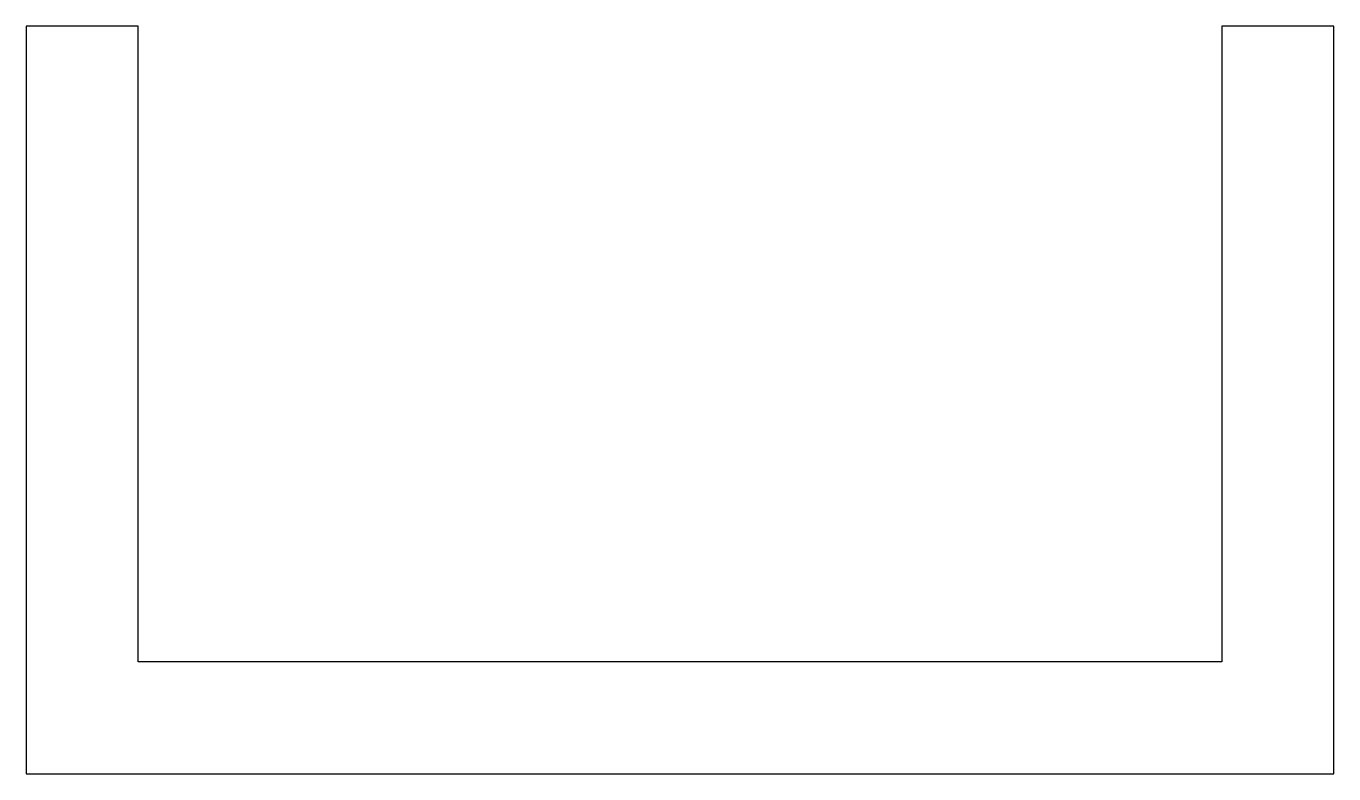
# Model space of a CAD drawing. Header units: millimetres. Extents: x 0 to 350, y 0 to 200.
import ezdxf

# ---------------------------------------------------------------- set-up
doc = ezdxf.new("R2010")
doc.units = ezdxf.units.MM

msp = doc.modelspace()

# ---------------------------------------------------------------- linework, layer by layer
msp.add_lwpolyline([(0, 0), (350, 0), (350, 200), (320, 200), (320, 30), (30, 30), (30, 200), (0, 200)], close=True)

doc.saveas('drawing.dxf')
